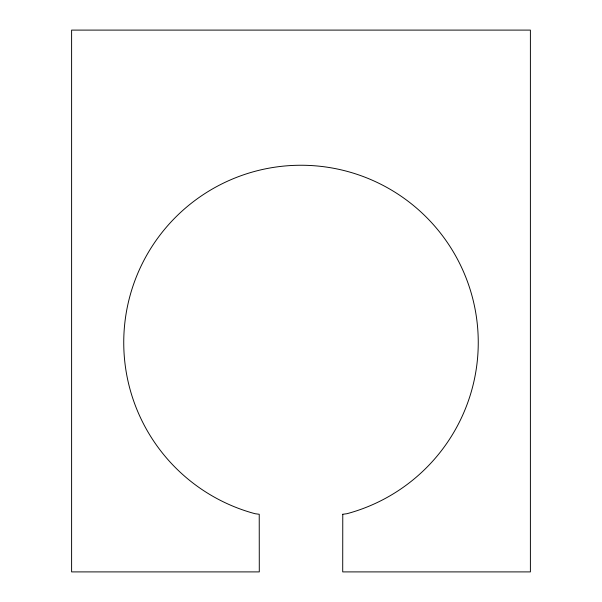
<?xml version="1.0" encoding="UTF-8"?>
<svg xmlns="http://www.w3.org/2000/svg" width="602" height="602" viewBox="0 0 602 602"><rect width="100%" height="100%" fill="white"/><g stroke="black" fill="none" stroke-linecap="round" stroke-linejoin="round"><path stroke-width="0.9" d="M342.771 514.266L342.711 571.9L530.392 571.9L530.392 30.1L71.608 30.1L71.608 571.9L259.289 571.9L259.229 514.266L255.12 513.724A177.259 177.259 0 0 1 155.798 240.838A177.259 177.259 0 0 1 446.202 240.838A177.259 177.259 0 0 1 346.88 513.724L342.771 514.266"/></g></svg>
